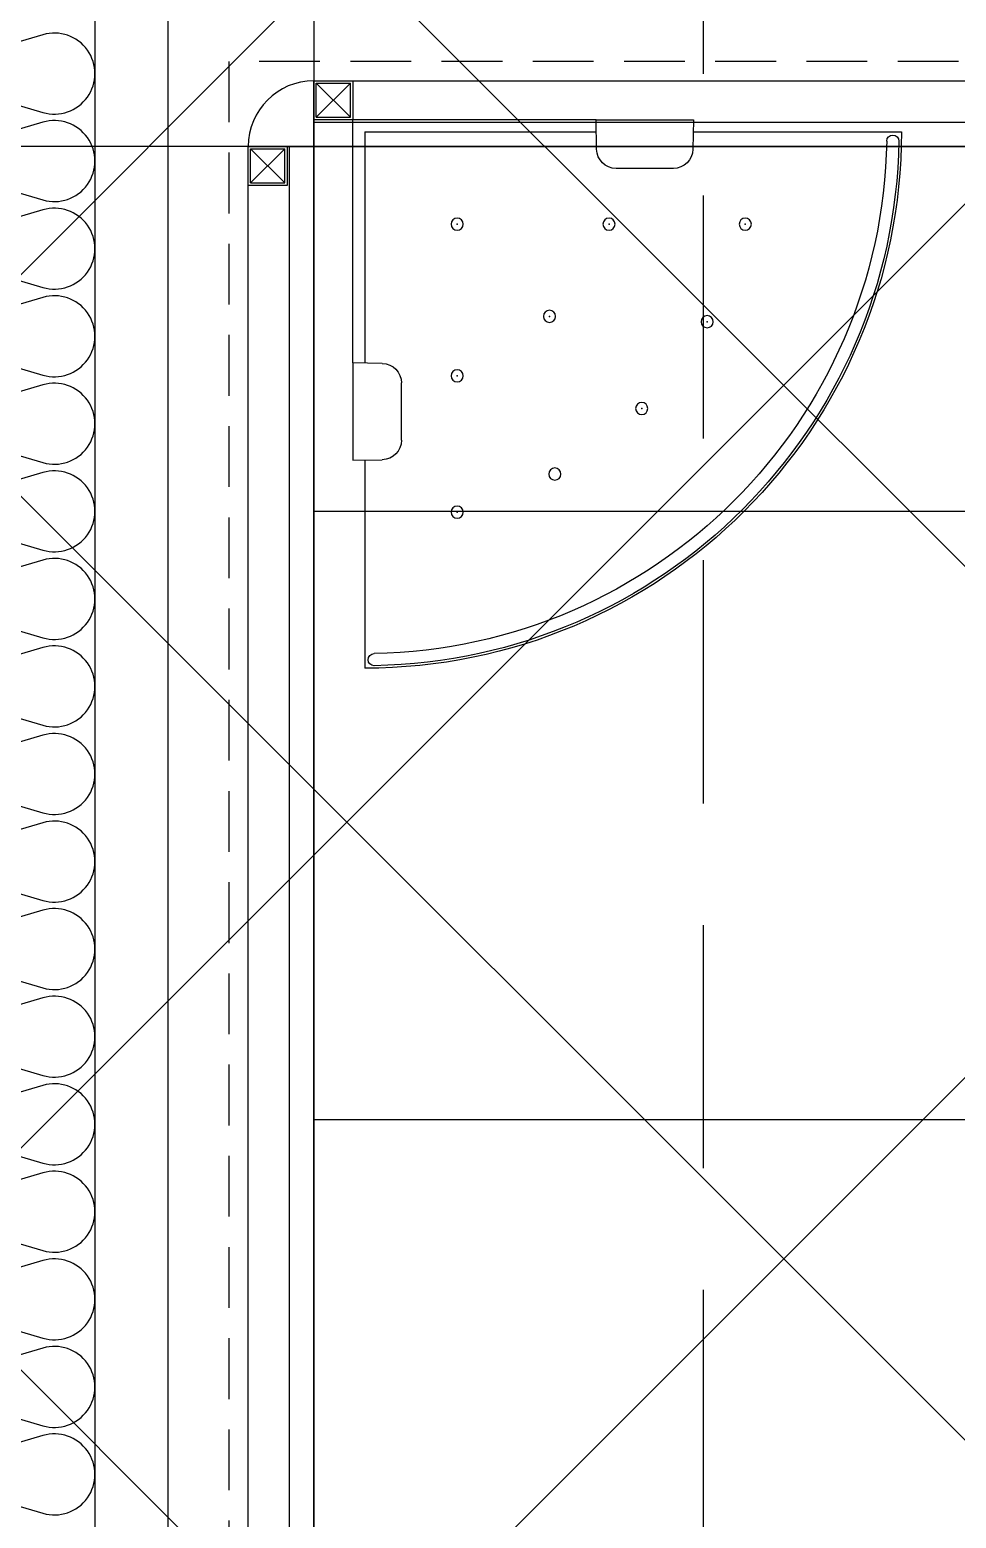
# Model space of a CAD drawing. Header units: millimetres. Extents: x 840000 to 1054178, y 0 to 59400.
# Drawn here: x 860585 to 860966, y 22327 to 22939 of the extents above; entities that cross this region are included whole.
import ezdxf
from ezdxf.xclip import XClip

# ---------------------------------------------------------------- set-up
doc = ezdxf.new("R2010")
doc.units = ezdxf.units.MM
doc.header["$LTSCALE"] = 100
doc.header["$XCLIPFRAME"] = 0
doc.linetypes.add('X - 단위세대 확장형$0$HID', pattern=[1.5, 1, -0.5])
doc.linetypes.add('X - 단위세대 확장형$0$X-55$0$HIDDEN', pattern=[0.375, 0.25, -0.125])
for name, color, linetype in [('SYM', 7, 'Continuous'), ('X - 단위세대 확장형$0$A-ETC', 7, 'Continuous'), ('X - 단위세대 확장형$0$A-FIN', 8, 'Continuous'), ('X - 단위세대 확장형$0$A-HAT', 253, 'Continuous'), ('X - 단위세대 확장형$0$A-INS', 9, 'Continuous'), ('X - 단위세대 확장형$0$A-TILE', 253, 'Continuous'), ('X - 단위세대 확장형$0$AA-SSXM-STRS', 4, 'Continuous'), ('X - 단위세대 확장형$0$S-HAT', 19, 'Continuous'), ('X - 단위세대 확장형$0$결로방지단열재', 7, 'X - 단위세대 확장형$0$HID'), ('X - 단위세대 확장형$0$위생기구', 6, 'Continuous')]:
    doc.layers.add(name, color=color, linetype=linetype)
doc.layers.add('X - 단위세대 확장형$0$A-MC', color=171, linetype='Continuous', plot=False)

# ---------------------------------------------------------------- blocks, each defined once
blk = doc.blocks.new('X - 단위세대 확장형$0$20220222-결로')
at = {"layer": 'X - 단위세대 확장형$0$결로방지단열재'}
blk.add_lwpolyline([(-31560, 3140), (-31560, 469.88), (-30370, 469.88), (-30370, -2060)], dxfattribs=at)
blk = doc.blocks.new('X - 단위세대 확장형$0$HS-006 코너알루미늄 선반-T')
at = {"layer": 'X - 단위세대 확장형$0$위생기구'}
for p, q in [((-134.91, 0), (-220.5, 0)), ((-95, 5), (-135, 5)), ((-135, 5), (-134.79, -7.14)), ((-95.21, -7.14), (-95, 5)), ((0, 0), (-95.09, 0)), ((0, 0), (0, -95.09)), ((-126.79, -15), (-103.21, -15)), ((-7.14, -95.21), (5, -95)), ((5, -95), (5, -135)), ((-15, -126.79), (-15, -103.21)), ((5, -135), (-7.14, -134.79)), ((0, -134.91), (0, -220.5))]:
    blk.add_line(p, q, dxfattribs=at)
for points in [[(-95, 5), (5, 5)], [(5, -95), (5, 5)]]:
    blk.add_lwpolyline(points, dxfattribs=at)
at = {"layer": 'X - 단위세대 확장형$0$위생기구', "color": 8}
for centre in [(-156.34, -37.92), (-100.32, -37.92), (-37.92, -37.92), (-75.84, -75.84), (-140.68, -78.04), (-37.92, -100.32), (-113.76, -113.76), (-78.04, -140.68), (-37.92, -156.34)]:
    blk.add_circle(centre, 2.5, dxfattribs=at)
at = {"layer": 'X - 단위세대 확장형$0$위생기구'}
for centre, radius, start, end in [((0, 0), 220.5, 180, 270), ((-126.79, -7), 8, 180.9861, 270), ((-103.21, -7), 8, 270, 359.0139), ((-7, -103.21), 8, 90.9861, 180), ((-7, -126.79), 8, 180, 269.0139)]:
    blk.add_arc(centre, radius, start, end, dxfattribs=at)
at = {"layer": 'X - 단위세대 확장형$0$위생기구', "color": 251}
for centre, radius, start, end in [((-216.97, -3.79), 2.5, 1, 181), ((0, 0), 219.5, 181, 269), ((0, 0), 214.5, 181, 269), ((-3.79, -216.97), 2.5, 269, 89)]:
    blk.add_arc(centre, radius, start, end, dxfattribs=at)
at = {"layer": 'X - 단위세대 확장형$0$위생기구', "color": 8}
for p in [(-156.34, -37.92), (-100.32, -37.92), (-37.92, -37.92), (-140.68, -78.04), (-75.84, -75.84), (-37.92, -100.32), (-113.76, -113.76), (-37.92, -156.34)]:
    blk.add_point(p, dxfattribs=at)
blk = doc.blocks.new('X - 단위세대 확장형$0$A$C5FC655F0')
at = {"layer": 'X - 단위세대 확장형$0$A-ETC', "color": 8, "linetype": 'Continuous'}
for p, q in [((1, 1062), (1, 1076)), ((-26, 1035), (-26, 1049))]:
    blk.add_line(p, q, dxfattribs=at)
at = {"layer": 'X - 단위세대 확장형$0$A-ETC', "color": 8, "linetype": 'X - 단위세대 확장형$0$X-55$0$HIDDEN'}
blk.add_lwpolyline([(865, 1085), (-35, 1085), (-35, 15), (2335, 15), (2335, 1585), (865, 1585)], close=True, dxfattribs=at)
at = {"layer": 'X - 단위세대 확장형$0$A-ETC', "color": 8, "linetype": 'Continuous'}
for points in [[(-27, 1050), (0, 1050), (0, 1077)], [(15, 1062), (15, 1076), (1, 1062), (15, 1062), (1, 1076), (15, 1076)], [(16, 1077), (890, 1077)], [(0, 1060), (890, 1060)], [(0, 1060), (0, 1050)], [(-27, 60), (-27, 1050)], [(-12, 1035), (-12, 1049), (-26, 1035), (-12, 1035), (-26, 1049), (-12, 1049)], [(-10, 50), (-10, 1050)]]:
    blk.add_lwpolyline(points, dxfattribs=at)
for points in [[(0, 1077), (16, 1077), (16, 1061), (0, 1061)], [(-27, 1050), (-11, 1050), (-11, 1034), (-27, 1034)]]:
    blk.add_lwpolyline(points, close=True, dxfattribs=at)
blk.add_arc((0, 1050), 27, 89.99999, 179.99993, dxfattribs=at)
at = {"layer": 'X - 단위세대 확장형$0$A-FIN'}
for p, q in [((0, 50), (0, 1050)), ((0, 1050), (900, 1050))]:
    blk.add_line(p, q, dxfattribs=at)
at = {"layer": 'X - 단위세대 확장형$0$A-TILE'}
for p, q in [((0, 900), (412.5, 900)), ((0, 650), (2297.3, 650))]:
    blk.add_line(p, q, dxfattribs=at)
at = {"color": 8, "xscale": -1}
blk.add_blockref('X - 단위세대 확장형$0$HS-006 코너알루미늄 선반-T', (21, 1056), dxfattribs=at)
blk = doc.blocks.new('X - 단위세대 확장형$0$A$Ce5ea5ee9')
at = {"layer": 'X - 단위세대 확장형$0$A-INS'}
blk.add_lwpolyline([(-142.33, -2684.39), (-142.33, -4414.26), (-380.33, -4414.26)], dxfattribs=at)
at = {"layer": 'X - 단위세대 확장형$0$A-INS', "elevation": 0}
for points in [[(-210.97, -3812.29), (-163.69, -3826.24, 1.337394), (-163.69, -3794.29), (-210.97, -3808.24, -1.337394)], [(-210.97, -3776.29), (-163.69, -3790.24, 1.337394), (-163.69, -3758.29), (-210.97, -3772.24, -1.337394)], [(-210.97, -3740.29), (-163.69, -3754.24, 1.337394), (-163.69, -3722.29), (-210.97, -3736.24, -1.337394)], [(-210.97, -3704.29), (-163.69, -3718.24, 1.337394), (-163.69, -3686.29), (-210.97, -3700.24, -1.337394)], [(-210.97, -3668.29), (-163.69, -3682.24, 1.337394), (-163.69, -3650.29), (-210.97, -3664.24, -1.337394)], [(-210.97, -3632.29), (-163.69, -3646.24, 1.337394), (-163.69, -3614.29), (-210.97, -3628.24, -1.337394)], [(-210.97, -3596.29), (-163.69, -3610.24, 1.337394), (-163.69, -3578.29), (-210.97, -3592.24, -1.337394)], [(-210.97, -3560.29), (-163.69, -3574.24, 1.337394), (-163.69, -3542.29), (-210.97, -3556.24, -1.337394)], [(-210.97, -3524.29), (-163.69, -3538.24, 1.337394), (-163.69, -3506.29), (-210.97, -3520.24, -1.337394)], [(-210.97, -3488.29), (-163.69, -3502.24, 1.337394), (-163.69, -3470.29), (-210.97, -3484.24, -1.337394)], [(-210.97, -3452.29), (-163.69, -3466.24, 1.337394), (-163.69, -3434.29), (-210.97, -3448.24, -1.337394)], [(-210.97, -3416.29), (-163.69, -3430.24, 1.337394), (-163.69, -3398.29), (-210.97, -3412.24, -1.337394)], [(-210.97, -3380.29), (-163.69, -3394.24, 1.337394), (-163.69, -3362.29), (-210.97, -3376.24, -1.337394)], [(-210.97, -3344.29), (-163.69, -3358.24, 1.337394), (-163.69, -3326.29), (-210.97, -3340.24, -1.337394)], [(-210.97, -3308.29), (-163.69, -3322.24, 1.337394), (-163.69, -3290.29), (-210.97, -3304.24, -1.337394)], [(-210.97, -3272.29), (-163.69, -3286.24, 1.337394), (-163.69, -3254.29), (-210.97, -3268.24, -1.337394)], [(-210.97, -3236.29), (-163.69, -3250.24, 1.337394), (-163.69, -3218.29), (-210.97, -3232.24, -1.337394)]]:
    blk.add_lwpolyline(points, format="xyb", dxfattribs=at)
at = {"layer": 'X - 단위세대 확장형$0$A-MC'}
for p, q in [((-112.33, -2584.26), (-112.33, -11571.75)), ((-52.33, -3124.26), (-52.33, -4582.85)), ((927.57, -3264.26), (-481.92, -3264.26))]:
    blk.add_line(p, q, dxfattribs=at)
at = {"layer": 'X - 단위세대 확장형$0$A-HAT'}
blk.add_blockref('X - 단위세대 확장형$0$A$C5FC655F0', (-52.33, -4314.26), dxfattribs=at)
blk = doc.blocks.new('X - 단위세대 확장형$0$A$C1DF1446A')
at = {"layer": 'X - 단위세대 확장형$0$S-HAT'}
h = blk.add_hatch(dxfattribs=at)
h.set_pattern_fill('ANSI37', color=256, scale=80)
h.set_pattern_definition([(45, (-184047.6, -56593.1), (-179.60512, 179.60512), []), (135, (-184047.6, -56593.1), (-179.60512, -179.60512), [])])
h.paths.add_polyline_path([(2330, -17230), (3830, -17230), (3830, -18910), (1290, -18910), (1290, -17730), (2330, -17730)])
blk = doc.blocks.new('X - 단위세대 확장형', base_point=(-475.36, -286.73))
blk.add_blockref('X - 단위세대 확장형$0$20220222-결로', (70481.98, 39343.11))
at = {"layer": 'X - 단위세대 확장형$0$AA-SSXM-STRS'}
blk.add_blockref('X - 단위세대 확장형$0$A$C1DF1446A', (38471.98, 56593.11), dxfattribs=at)
blk.add_blockref('X - 단위세대 확장형$0$A$Ce5ea5ee9', (40004.31, 42047.37))

msp = doc.modelspace()

# ---------------------------------------------------------------- block references
at = {"layer": 'SYM'}
ref = msp.add_blockref('X - 단위세대 확장형', (820274.72, -16179.14), dxfattribs=at)
XClip(ref).set_block_clipping_path([(27286.2339647645, 22495.2025850526), (88213.6007378809, 68689.6277392105)])

doc.saveas('drawing.dxf')
